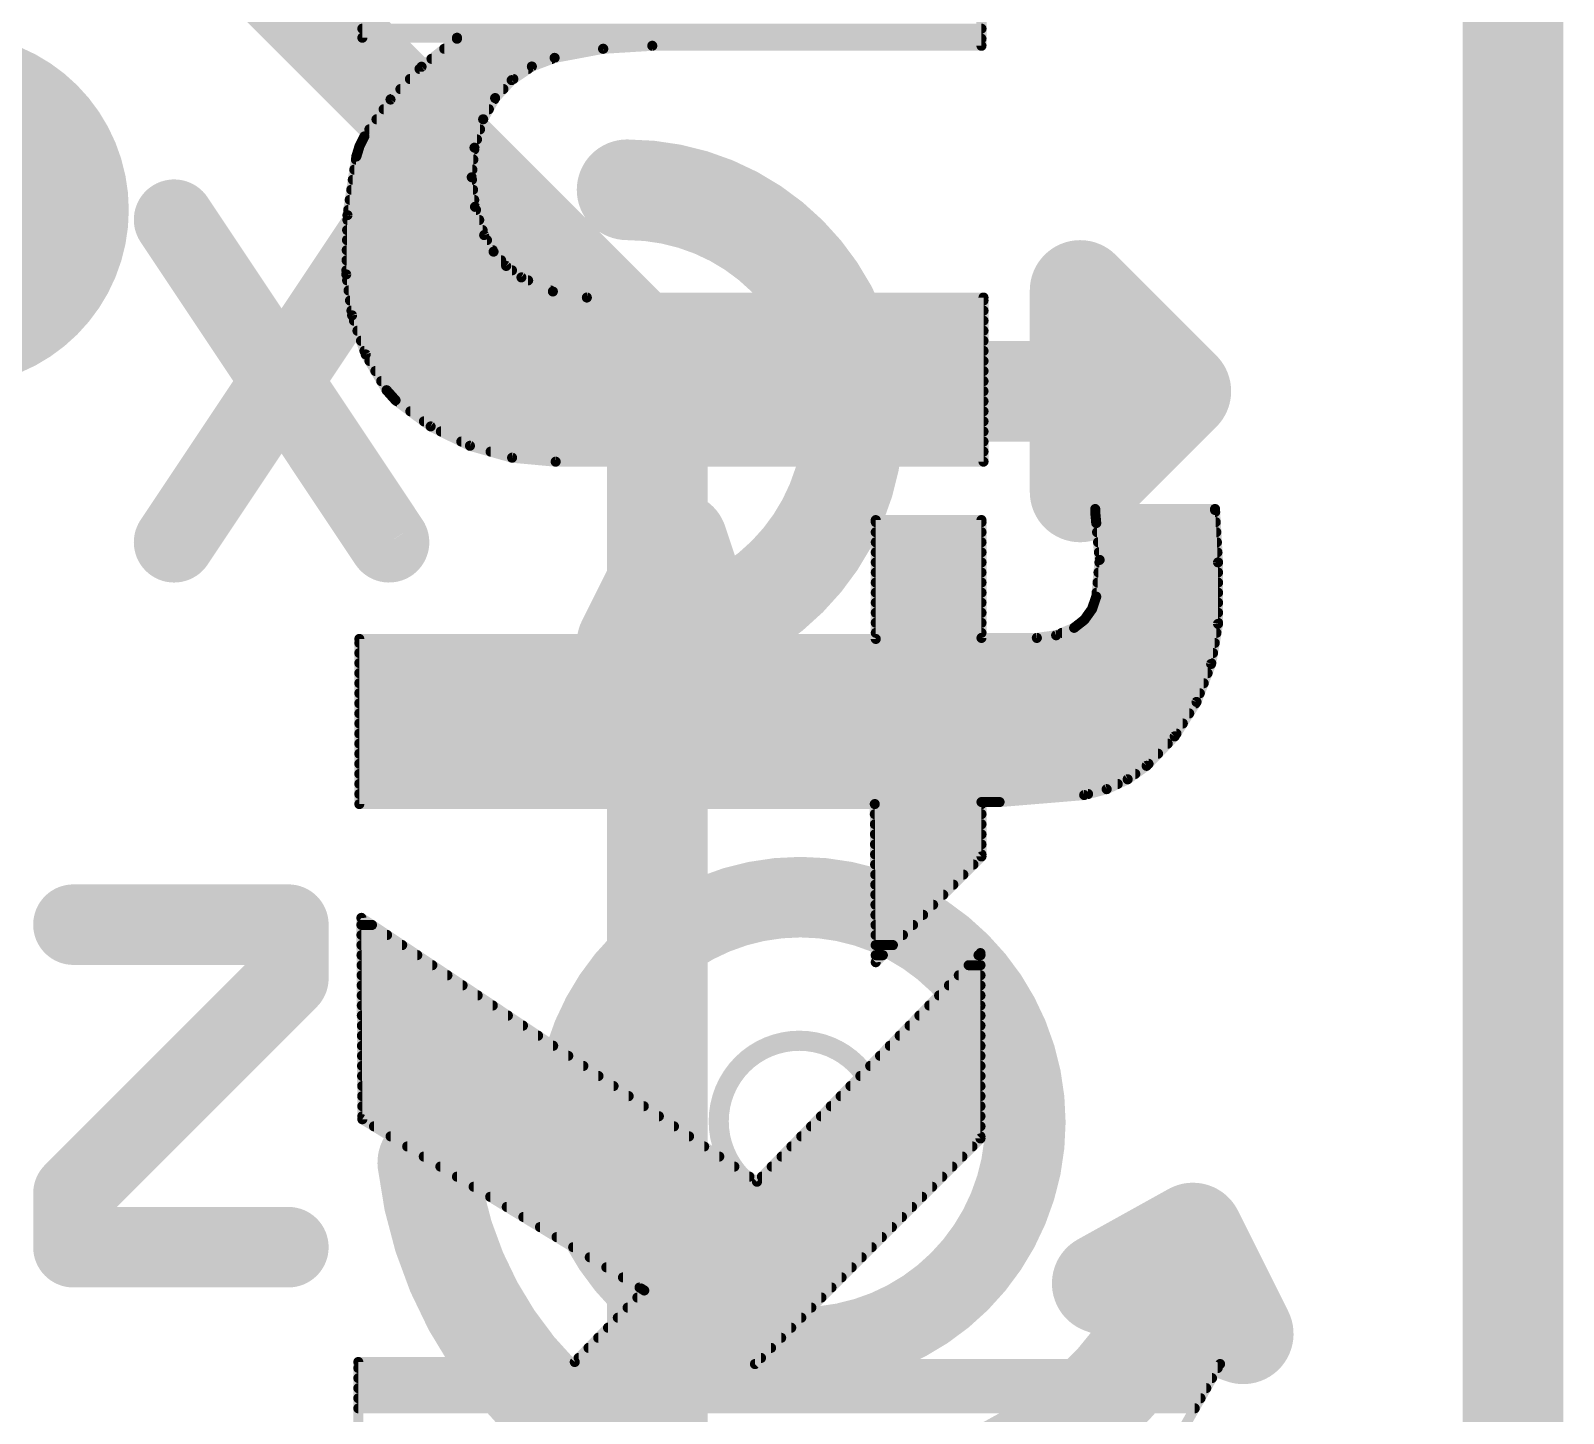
# Model space of a CAD drawing. Extents: x -1.8 to 15.6, y -0.3 to 28.3.
# Drawn here: x 11.5 to 15.367, y 15.38 to 18.867 of the extents above; entities that cross this region are included whole.
import ezdxf

# ---------------------------------------------------------------- set-up
doc = ezdxf.new("R2010")
doc.units = 0
for name, color, linetype in [('1', 12, 'CONTINUOUS'), ('16', 132, 'CONTINUOUS'), ('18', 110, 'CONTINUOUS'), ('20', 53, 'CONTINUOUS'), ('21', 53, 'CONTINUOUS'), ('22', 53, 'CONTINUOUS')]:
    doc.layers.add(name, color=color, linetype=linetype)

# ---------------------------------------------------------------- blocks, each defined once
blk = doc.blocks.new('ROUNDV')
at = {"const_width": 0.5}
blk.add_lwpolyline([(0, -0.25, 1), (0, 0.25, 1), (0, -0.25)], format="xyb", dxfattribs=at)

msp = doc.modelspace()

# ---------------------------------------------------------------- linework, layer by layer
at = {"layer": '1', "const_width": 0.254}
for points in [[(15.24, 0), (15.24, 27.94)], [(13.081, 18.034), (11.43, 19.685)], [(13.081, 14.351), (13.081, 18.034)]]:
    msp.add_lwpolyline(points, dxfattribs=at)
at = {"layer": '1', "const_width": 0.127}
for points in [[(13.1445, 18.034, 1), (13.0175, 18.034)], [(13.0361, 17.9891, 1), (13.1259, 18.0789)]]:
    msp.add_lwpolyline(points, format="xyb", dxfattribs=at)
at = {"layer": '16', "const_width": 0.254}
msp.add_lwpolyline([(15.24, 0), (15.24, 27.94)], dxfattribs=at)
at = {"layer": '20', "const_width": 0.2032}
msp.add_lwpolyline([(15.24, 0), (15.24, 27.94)], dxfattribs=at)
at = {"layer": '21'}
for points, const_width in [([(13.0048, 17.3228, 1), (13.0048, 18.4658)], 0.254), ([(13.0048, 18.5293, 1), (13.0048, 18.4023)], 0.127), ([(11.9041, 18.4185, 1), (11.8195, 18.3621)], 0.1016), ([(12.4464, 18.3621, 1), (12.3619, 18.4185)], 0.1016), ([(14.1927, 18.2567, 1), (14.1029, 18.1669)], 0.127), ([(14.2113, 18.2118, 1), (14.0843, 18.2118)], 0.127), ([(12.7508, 18.0213, 1), (12.7508, 17.8943)], 0.127), ([(14.4467, 17.9129, 1), (14.3569, 18.0027)], 0.127), ([(14.3569, 17.9129, 1), (14.4467, 18.0027)], 0.127), ([(14.4018, 17.8943, 1), (14.4018, 18.0213)], 0.127), ([(14.1029, 17.7487, 1), (14.1927, 17.6589)], 0.127), ([(14.0843, 17.7038, 1), (14.2113, 17.7038)], 0.127), ([(13.192, 17.5969, 1), (13.0716, 17.5567)], 0.127), ([(13.1886, 17.5484, 1), (13.075, 17.6052)], 0.127), ([(11.8195, 17.605, 1), (11.9041, 17.5486)], 0.1016), ([(12.3619, 17.5486, 1), (12.4464, 17.605)], 0.1016), ([(13.0048, 17.3863, 1), (13.0048, 17.2593)], 0.127), ([(13.0332, 17.3796, 1), (12.9764, 17.266)], 0.127), ([(12.948, 17.3512, 1), (13.0616, 17.2944)], 0.127), ([(13.2304, 17.139, 1), (13.2872, 17.2526)], 0.127), ([(13.1986, 17.1757, 1), (13.319, 17.2159)], 0.127), ([(13.4417, 15.5459, 1), (13.4417, 16.6817, 1), (13.4417, 15.5459)], 0.2032), ([(11.6078, 16.6631, 1), (11.6078, 16.5615)], 0.1016), ([(12.2009, 16.6123, 1), (12.0993, 16.6123)], 0.1016), ([(12.1501, 16.5615, 1), (12.1501, 16.6631)], 0.1016), ([(12.186, 16.4408, 1), (12.1142, 16.5126)], 0.1016), ([(12.0993, 16.4767, 1), (12.2009, 16.4767)], 0.1016), ([(13.4391, 16.0909, 1), (13.4391, 16.1417, 1), (13.4391, 16.0909)], 0.4064), ([(12.5019, 16.0122, 0.791), (14.4323, 15.7836)], 0.254), ([(12.565, 16.0194, 1), (12.4388, 16.0049)], 0.127), ([(11.6586, 15.9344, 1), (11.557, 15.9344)], 0.1016), ([(11.5719, 15.9703, 1), (11.6437, 15.8985)], 0.1016), ([(14.4891, 15.8628, 1), (14.3755, 15.806)], 0.127), ([(14.4631, 15.7789, 1), (14.4014, 15.8899)], 0.127), ([(11.6078, 15.8496, 1), (11.6078, 15.748)], 0.1016), ([(12.1501, 15.748, 1), (12.1501, 15.8496)], 0.1016), ([(14.4919, 15.7618, 1), (14.3726, 15.8053)], 0.127), ([(11.557, 15.7988, 1), (11.6586, 15.7988)], 0.1016), ([(14.225, 15.7672, 1), (14.1823, 15.6476)], 0.127), ([(14.1728, 15.7629, 1), (14.2345, 15.6519)], 0.127), ([(14.5379, 15.5206, 1), (14.5806, 15.6402)], 0.127), ([(14.5025, 15.552, 1), (14.6161, 15.6088)], 0.127)]:
    msp.add_lwpolyline(points, format="xyb", dxfattribs=dict(at, const_width=const_width))
for points, const_width in [([(11.8618, 18.3903), (12.4041, 17.5768)], 0.2032), ([(12.4041, 18.3903), (11.8618, 17.5768)], 0.2032), ([(14.4018, 17.9578), (14.1478, 18.2118)], 0.254), ([(14.1478, 17.7038), (14.1478, 18.2118)], 0.254), ([(14.4018, 17.9578), (12.7508, 17.9578)], 0.254), ([(14.4018, 17.9578), (14.1478, 17.7038)], 0.254), ([(13.0048, 17.3228), (13.1318, 17.5768)], 0.254), ([(13.2588, 17.1958), (13.1318, 17.5768)], 0.254), ([(13.0048, 17.3228), (13.2588, 17.1958)], 0.254), ([(11.6078, 16.6123), (12.1501, 16.6123)], 0.2032), ([(12.1501, 16.6123), (12.1501, 16.4767)], 0.2032), ([(12.1501, 16.4767), (11.6078, 15.9344)], 0.2032), ([(11.6078, 15.9344), (11.6078, 15.7988)], 0.2032), ([(14.4323, 15.8344), (14.2037, 15.7074)], 0.254), ([(14.4323, 15.8344), (14.5593, 15.5804)], 0.254), ([(11.6078, 15.7988), (12.1501, 15.7988)], 0.2032), ([(14.2037, 15.7074), (14.5593, 15.5804)], 0.254)]:
    msp.add_lwpolyline(points, dxfattribs=dict(at, const_width=const_width))
at = {"layer": '22', "const_width": 0.0254}
for points in [[(12.3368, 18.8493), (12.3368, 19.2506)], [(13.8989, 19.2506), (13.8989, 18.829)], [(12.3368, 18.8722), (13.8989, 18.8722)], [(12.5756, 18.8493), (12.3368, 18.8493)], [(12.4862, 18.7761), (12.5756, 18.8468)], [(12.5434, 18.8214), (12.9446, 18.8214)], [(12.5755, 18.8468), (13.8989, 18.8468)], [(12.5756, 18.8468), (12.5756, 18.8493)], [(12.9441, 18.8214), (12.8219, 18.7985)], [(13.0683, 18.829), (12.9441, 18.8214)], [(13.8989, 18.829), (13.0683, 18.829)], [(12.5113, 18.796), (12.8152, 18.796)], [(12.8219, 18.7985), (12.7644, 18.7767)], [(12.4078, 18.6934), (12.4862, 18.7761)], [(12.4569, 18.7452), (12.7177, 18.7452)], [(12.481, 18.7706), (12.7553, 18.7706)], [(12.7644, 18.7767), (12.7135, 18.7423)], [(12.4328, 18.7198), (12.6927, 18.7198)], [(12.7135, 18.7423), (12.6718, 18.6972)], [(12.3419, 18.6004), (12.4078, 18.6934)], [(12.3905, 18.669), (12.6559, 18.669)], [(12.4087, 18.6944), (12.6702, 18.6944)], [(12.6718, 18.6972), (12.6416, 18.6436)], [(12.3725, 18.6436), (12.6416, 18.6436)], [(12.6416, 18.6436), (12.6197, 18.5719)], [(12.3296, 18.5759), (12.3419, 18.6004)], [(12.3381, 18.5928), (12.626, 18.5928)], [(12.3545, 18.6182), (12.6338, 18.6182)], [(12.3216, 18.5496), (12.3296, 18.5759)], [(12.327, 18.5674), (12.6192, 18.5674)], [(12.6197, 18.5719), (12.6127, 18.4973)], [(12.2992, 18.4018), (12.3216, 18.5496)], [(12.3166, 18.5166), (12.6145, 18.5166)], [(12.3204, 18.542), (12.6169, 18.542)], [(12.3127, 18.4912), (12.6134, 18.4912)], [(12.6127, 18.4973), (12.6209, 18.4228)], [(12.305, 18.4404), (12.619, 18.4404)], [(12.3089, 18.4658), (12.6162, 18.4658)], [(12.2962, 18.2524), (12.2992, 18.4018)], [(12.3012, 18.415), (12.6235, 18.415)], [(12.6209, 18.4228), (12.6441, 18.3515)], [(12.2984, 18.3642), (12.64, 18.3642)], [(12.299, 18.3896), (12.6317, 18.3896)], [(12.2979, 18.3388), (12.6513, 18.3388)], [(12.6441, 18.3515), (12.6679, 18.3097)], [(12.2969, 18.288), (12.687, 18.288)], [(12.2974, 18.3134), (12.6658, 18.3134)], [(12.6679, 18.3097), (12.6996, 18.2737)], [(12.3109, 18.1491), (12.2962, 18.2524)], [(12.2964, 18.2626), (12.7144, 18.2626)], [(12.6996, 18.2737), (12.7381, 18.2448)], [(12.7381, 18.2448), (12.8175, 18.2093)], [(12.2983, 18.2372), (12.7551, 18.2372)], [(12.302, 18.2118), (12.812, 18.2118)], [(12.8175, 18.2093), (12.9032, 18.194)], [(12.3056, 18.1864), (13.904, 18.1864)], [(12.9032, 18.194), (13.904, 18.194)], [(13.904, 18.194), (13.904, 17.78)], [(12.3092, 18.161), (13.904, 18.161)], [(12.3452, 18.0505), (12.3109, 18.1491)], [(12.3156, 18.1356), (13.904, 18.1356)], [(12.3244, 18.1102), (13.904, 18.1102)], [(12.3333, 18.0848), (13.904, 18.0848)], [(12.3421, 18.0594), (13.904, 18.0594)], [(12.3978, 17.9603), (12.3452, 18.0505)], [(12.3548, 18.034), (13.904, 18.034)], [(12.3696, 18.0086), (13.904, 18.0086)], [(12.3844, 17.9832), (13.904, 17.9832)], [(12.4206, 17.9349), (12.3978, 17.9603)], [(12.4, 17.9578), (13.904, 17.9578)], [(12.5091, 17.8689), (12.4206, 17.9349)], [(12.424, 17.9324), (13.904, 17.9324)], [(12.458, 17.907), (13.904, 17.907)], [(12.4921, 17.8816), (13.904, 17.8816)], [(12.6082, 17.8201), (12.5091, 17.8689)], [(12.5349, 17.8562), (13.904, 17.8562)], [(12.5864, 17.8308), (13.904, 17.8308)], [(12.7145, 17.7901), (12.6082, 17.8201)], [(12.6603, 17.8054), (13.904, 17.8054)], [(12.8245, 17.78), (12.7145, 17.7901)], [(13.904, 17.78), (12.8245, 17.78)], [(14.4882, 17.6606), (14.1859, 17.6606)], [(14.1859, 17.6606), (14.1859, 17.653)], [(14.4882, 17.6581), (14.4882, 17.6606)], [(13.8989, 17.6327), (13.6322, 17.6327)], [(13.6322, 17.6327), (13.6322, 17.3329)], [(13.6322, 17.6276), (13.8989, 17.6276)], [(13.8989, 17.3355), (13.8989, 17.6327)], [(14.1859, 17.653), (14.1885, 17.625)], [(14.1859, 17.653), (14.4885, 17.653)], [(14.1882, 17.6276), (14.4899, 17.6276)], [(14.1885, 17.625), (14.1971, 17.5323)], [(14.4958, 17.526), (14.4882, 17.6581)], [(13.6322, 17.6022), (13.8989, 17.6022)], [(14.1906, 17.6022), (14.4914, 17.6022)], [(13.6322, 17.5768), (13.8989, 17.5768)], [(13.6322, 17.5514), (13.8989, 17.5514)], [(14.193, 17.5768), (14.4929, 17.5768)], [(14.1953, 17.5514), (14.4943, 17.5514)], [(13.6322, 17.526), (13.8989, 17.526)], [(14.1971, 17.5323), (14.1885, 17.4396)], [(14.1965, 17.526), (14.4958, 17.526)], [(14.4958, 17.371), (14.4958, 17.526)], [(13.6322, 17.5006), (13.8989, 17.5006)], [(13.6322, 17.4752), (13.8989, 17.4752)], [(14.1918, 17.4752), (14.4958, 17.4752)], [(14.1941, 17.5006), (14.4958, 17.5006)], [(13.6322, 17.4498), (13.8989, 17.4498)], [(14.1885, 17.4396), (14.1778, 17.4083)], [(14.1894, 17.4498), (14.4958, 17.4498)], [(13.6322, 17.4244), (13.8989, 17.4244)], [(13.6322, 17.399), (13.8989, 17.399)], [(14.1778, 17.4083), (14.1586, 17.3813)], [(14.1712, 17.399), (14.4958, 17.399)], [(14.1833, 17.4244), (14.4958, 17.4244)], [(13.6322, 17.3736), (13.8989, 17.3736)], [(14.1326, 17.3609), (14.0872, 17.3422)], [(14.1586, 17.3813), (14.1326, 17.3609)], [(14.1487, 17.3736), (14.4958, 17.3736)], [(14.4783, 17.2698), (14.4958, 17.371)], [(13.6322, 17.3329), (12.3292, 17.3329)], [(12.3292, 17.3329), (12.3292, 16.9164)], [(12.3292, 17.3228), (14.4875, 17.3228)], [(13.6322, 17.3482), (13.8989, 17.3482)], [(14.0386, 17.3355), (13.8989, 17.3355)], [(14.0872, 17.3422), (14.0386, 17.3355)], [(14.1018, 17.3482), (14.4918, 17.3482)], [(12.3292, 17.2974), (14.4831, 17.2974)], [(12.3292, 17.272), (14.4787, 17.272)], [(12.3292, 17.2466), (14.4694, 17.2466)], [(14.4414, 17.174), (14.4783, 17.2698)], [(12.3292, 17.2212), (14.4596, 17.2212)], [(12.3292, 17.1958), (14.4498, 17.1958)], [(12.3292, 17.1704), (14.4391, 17.1704)], [(14.3864, 17.0872), (14.4414, 17.174)], [(12.3292, 17.145), (14.423, 17.145)], [(12.3292, 17.1196), (14.4069, 17.1196)], [(12.3292, 17.0942), (14.3908, 17.0942)], [(14.3155, 17.0129), (14.3864, 17.0872)], [(12.3292, 17.0688), (14.3688, 17.0688)], [(12.3292, 17.0434), (14.3446, 17.0434)], [(12.3292, 17.018), (14.3203, 17.018)], [(14.2678, 16.9789), (14.3155, 17.0129)], [(12.3292, 16.9926), (14.287, 16.9926)], [(12.3292, 16.9672), (14.2427, 16.9672)], [(14.2147, 16.9541), (14.2678, 16.9789)], [(12.3292, 16.9418), (14.1678, 16.9418)], [(13.9446, 16.9215), (14.158, 16.9392)], [(14.158, 16.9392), (14.2147, 16.9541)], [(12.3292, 16.9164), (13.6297, 16.9164)], [(13.6297, 16.9164), (13.6322, 16.5176)], [(13.6297, 16.9164), (13.8989, 16.9164)], [(13.6298, 16.891), (13.8989, 16.891)], [(13.8989, 16.7843), (13.8989, 16.9215)], [(13.8989, 16.9215), (13.9446, 16.9215)], [(13.63, 16.8656), (13.8989, 16.8656)], [(13.6302, 16.8402), (13.8989, 16.8402)], [(13.6303, 16.8148), (13.8989, 16.8148)], [(13.6305, 16.7894), (13.8989, 16.7894)], [(13.6322, 16.5176), (13.8989, 16.7843)], [(13.6306, 16.764), (13.8786, 16.764)], [(13.6308, 16.7386), (13.8532, 16.7386)], [(13.631, 16.7132), (13.8278, 16.7132)], [(13.6311, 16.6878), (13.8024, 16.6878)], [(13.6313, 16.6624), (13.777, 16.6624)], [(13.3325, 15.9639), (12.3343, 16.6294)], [(12.3343, 16.6294), (12.3368, 16.1214)], [(13.6314, 16.637), (13.7516, 16.637)], [(12.3344, 16.6116), (12.361, 16.6116)], [(12.3345, 16.5862), (12.3991, 16.5862)], [(13.6316, 16.6116), (13.7262, 16.6116)], [(13.6317, 16.5862), (13.7008, 16.5862)], [(12.3346, 16.5608), (12.4372, 16.5608)], [(13.8964, 16.5405), (13.3325, 15.9639)], [(13.6319, 16.5608), (13.6754, 16.5608)], [(13.8964, 16.0731), (13.8964, 16.5405)], [(12.3347, 16.5354), (12.4753, 16.5354)], [(12.3349, 16.51), (12.5134, 16.51)], [(13.6321, 16.5354), (13.65, 16.5354)], [(13.8665, 16.51), (13.8964, 16.51)], [(13.8914, 16.5354), (13.8964, 16.5354)], [(12.335, 16.4846), (12.5515, 16.4846)], [(13.8417, 16.4846), (13.8964, 16.4846)], [(12.3351, 16.4592), (12.5896, 16.4592)], [(12.3352, 16.4338), (12.6277, 16.4338)], [(13.792, 16.4338), (13.8964, 16.4338)], [(13.8169, 16.4592), (13.8964, 16.4592)], [(12.3354, 16.4084), (12.6658, 16.4084)], [(13.7672, 16.4084), (13.8964, 16.4084)], [(12.3355, 16.383), (12.7039, 16.383)], [(12.3356, 16.3576), (12.742, 16.3576)], [(13.7175, 16.3576), (13.8964, 16.3576)], [(13.7423, 16.383), (13.8964, 16.383)], [(12.3357, 16.3322), (12.7801, 16.3322)], [(12.3359, 16.3068), (12.8182, 16.3068)], [(13.6678, 16.3068), (13.8964, 16.3068)], [(13.6926, 16.3322), (13.8964, 16.3322)], [(12.336, 16.2814), (12.8563, 16.2814)], [(13.643, 16.2814), (13.8964, 16.2814)], [(12.3361, 16.256), (12.8944, 16.256)], [(12.3362, 16.2306), (12.9325, 16.2306)], [(13.5933, 16.2306), (13.8964, 16.2306)], [(13.6181, 16.256), (13.8964, 16.256)], [(12.3364, 16.2052), (12.9706, 16.2052)], [(13.5684, 16.2052), (13.8964, 16.2052)], [(12.3365, 16.1798), (13.0087, 16.1798)], [(12.3366, 16.1544), (13.0468, 16.1544)], [(13.5188, 16.1544), (13.8964, 16.1544)], [(13.5436, 16.1798), (13.8964, 16.1798)], [(12.3367, 16.129), (13.0849, 16.129)], [(12.3368, 16.1214), (13.0404, 15.6946)], [(13.4939, 16.129), (13.8964, 16.129)], [(12.3662, 16.1036), (13.123, 16.1036)], [(12.408, 16.0782), (13.1611, 16.0782)], [(13.4442, 16.0782), (13.8964, 16.0782)], [(13.4691, 16.1036), (13.8964, 16.1036)], [(12.4499, 16.0528), (13.1992, 16.0528)], [(13.3274, 15.5041), (13.8964, 16.0731)], [(13.4194, 16.0528), (13.8761, 16.0528)], [(12.4918, 16.0274), (13.2373, 16.0274)], [(12.5336, 16.002), (13.2754, 16.002)], [(13.3697, 16.002), (13.8253, 16.002)], [(13.3946, 16.0274), (13.8507, 16.0274)], [(12.5755, 15.9766), (13.3135, 15.9766)], [(13.3449, 15.9766), (13.7999, 15.9766)], [(12.6174, 15.9512), (13.7745, 15.9512)], [(12.6593, 15.9258), (13.7491, 15.9258)], [(12.7011, 15.9004), (13.7237, 15.9004)], [(12.743, 15.875), (13.6983, 15.875)], [(12.7849, 15.8496), (13.6729, 15.8496)], [(12.8268, 15.8242), (13.6475, 15.8242)], [(12.8686, 15.7988), (13.6221, 15.7988)], [(12.9105, 15.7734), (13.5967, 15.7734)], [(12.9524, 15.748), (13.5713, 15.748)], [(13.048, 15.6896), (12.8727, 15.5092)], [(12.9943, 15.7226), (13.5459, 15.7226)], [(13.0361, 15.6972), (13.5205, 15.6972)], [(13.0404, 15.6946), (13.048, 15.6896)], [(13.0307, 15.6718), (13.4951, 15.6718)], [(12.9813, 15.621), (13.4443, 15.621)], [(13.006, 15.6464), (13.4697, 15.6464)], [(12.9566, 15.5956), (13.4189, 15.5956)], [(12.9073, 15.5448), (13.3681, 15.5448)], [(12.9319, 15.5702), (13.3935, 15.5702)], [(12.8727, 15.5092), (12.3266, 15.5092)], [(12.3266, 15.5092), (12.3266, 15.0952)], [(12.8826, 15.5194), (13.3427, 15.5194)], [(14.5009, 15.5041), (13.3274, 15.5041)], [(14.2647, 15.0901), (14.5009, 15.5041)], [(12.3266, 15.494), (14.4951, 15.494)], [(12.3266, 15.4686), (14.4806, 15.4686)], [(12.3266, 15.4432), (14.4661, 15.4432)], [(12.3266, 15.4178), (14.4516, 15.4178)], [(12.3266, 15.3924), (14.4371, 15.3924)]]:
    msp.add_lwpolyline(points, dxfattribs=at)
at = {"layer": '22', "const_width": 0.0127}
for points in [[(12.3368, 18.8786, 1), (12.3368, 18.8658)], [(13.8989, 18.8658, 1), (13.8989, 18.8786)], [(12.3304, 18.8493, 1), (12.3431, 18.8493)], [(12.3368, 18.8557, 1), (12.3368, 18.843)], [(12.5434, 18.8278, 1), (12.5434, 18.815)], [(12.5755, 18.8532, 1), (12.5755, 18.8405)], [(12.5819, 18.8493, 1), (12.5692, 18.8493)], [(12.5692, 18.8468, 1), (12.5819, 18.8468)], [(12.5795, 18.8418, 1), (12.5716, 18.8518)], [(12.5756, 18.843, 1), (12.5756, 18.8557)], [(12.9437, 18.8277, 1), (12.9445, 18.815)], [(12.9453, 18.8151, 1), (12.943, 18.8276)], [(12.9446, 18.815, 1), (12.9446, 18.8278)], [(13.0683, 18.8354, 1), (13.0683, 18.8227)], [(13.0687, 18.8227, 1), (13.0679, 18.8354)], [(13.8925, 18.829, 1), (13.9052, 18.829)], [(13.8989, 18.8405, 1), (13.8989, 18.8532)], [(13.8989, 18.8227, 1), (13.8989, 18.8354)], [(12.5113, 18.8024, 1), (12.5113, 18.7896)], [(12.8152, 18.7896, 1), (12.8152, 18.8024)], [(12.8207, 18.8048, 1), (12.823, 18.7923)], [(12.8241, 18.7926, 1), (12.8196, 18.8045)], [(12.4569, 18.7516, 1), (12.4569, 18.7388)], [(12.481, 18.777, 1), (12.481, 18.7643)], [(12.4823, 18.7811, 1), (12.4901, 18.7711)], [(12.4908, 18.7717, 1), (12.4816, 18.7805)], [(12.7177, 18.7388, 1), (12.7177, 18.7516)], [(12.7553, 18.7643, 1), (12.7553, 18.777)], [(12.7622, 18.7827, 1), (12.7667, 18.7708)], [(12.768, 18.7715, 1), (12.7609, 18.782)], [(12.4328, 18.7262, 1), (12.4328, 18.7134)], [(12.6927, 18.7134, 1), (12.6927, 18.7262)], [(12.7099, 18.7476, 1), (12.717, 18.7371)], [(12.7181, 18.738, 1), (12.7088, 18.7466)], [(12.3905, 18.6754, 1), (12.3905, 18.6626)], [(12.4032, 18.6978, 1), (12.4124, 18.689)], [(12.4087, 18.7008, 1), (12.4087, 18.6881)], [(12.4129, 18.6897, 1), (12.4026, 18.6971)], [(12.6559, 18.6626, 1), (12.6559, 18.6754)], [(12.6671, 18.7015, 1), (12.6765, 18.6928)], [(12.6773, 18.694, 1), (12.6663, 18.7003)], [(12.6702, 18.6881, 1), (12.6702, 18.7008)], [(12.3725, 18.65, 1), (12.3725, 18.6372)], [(12.636, 18.6467, 1), (12.6471, 18.6405)], [(12.6477, 18.6418, 1), (12.6355, 18.6455)], [(12.6416, 18.6372, 1), (12.6416, 18.65)], [(12.3381, 18.5992, 1), (12.3381, 18.5864)], [(12.3367, 18.6041, 1), (12.3471, 18.5968)], [(12.3476, 18.5976, 1), (12.3362, 18.6033)], [(12.3545, 18.6246, 1), (12.3545, 18.6119)], [(12.626, 18.5864, 1), (12.626, 18.5992)], [(12.6338, 18.6119, 1), (12.6338, 18.6246)], [(12.3279, 18.5487, 1), (12.3153, 18.5506)], [(12.327, 18.5738, 1), (12.327, 18.561)], [(12.3239, 18.5787, 1), (12.3353, 18.573)], [(12.3357, 18.574, 1), (12.3236, 18.5777)], [(12.626, 18.5714, 1), (12.6133, 18.5725)], [(12.6136, 18.5738, 1), (12.6257, 18.5701)], [(12.6192, 18.561, 1), (12.6192, 18.5738)], [(12.3166, 18.523, 1), (12.3166, 18.5102)], [(12.3204, 18.5484, 1), (12.3204, 18.5357)], [(12.3155, 18.5515, 1), (12.3276, 18.5478)], [(12.6145, 18.5102, 1), (12.6145, 18.523)], [(12.6169, 18.5357, 1), (12.6169, 18.5484)], [(12.3127, 18.4976, 1), (12.3127, 18.4848)], [(12.619, 18.498, 1), (12.6064, 18.4966)], [(12.6064, 18.4979, 1), (12.619, 18.4967)], [(12.6134, 18.4848, 1), (12.6134, 18.4976)], [(12.305, 18.4468, 1), (12.305, 18.434)], [(12.3089, 18.4722, 1), (12.3089, 18.4595)], [(12.6162, 18.4595, 1), (12.6162, 18.4722)], [(12.619, 18.434, 1), (12.619, 18.4468)], [(12.2929, 18.4028, 1), (12.3055, 18.4009)], [(12.3056, 18.4017, 1), (12.2929, 18.402)], [(12.3012, 18.4214, 1), (12.3012, 18.4086)], [(12.627, 18.4248, 1), (12.6149, 18.4209)], [(12.6146, 18.4221, 1), (12.6272, 18.4235)], [(12.6235, 18.4086, 1), (12.6235, 18.4214)], [(12.2984, 18.3706, 1), (12.2984, 18.3578)], [(12.299, 18.396, 1), (12.299, 18.3833)], [(12.6317, 18.3833, 1), (12.6317, 18.396)], [(12.64, 18.3578, 1), (12.64, 18.3706)], [(12.2979, 18.3452, 1), (12.2979, 18.3325)], [(12.6496, 18.3547, 1), (12.6386, 18.3484)], [(12.638, 18.3496, 1), (12.6501, 18.3535)], [(12.6513, 18.3325, 1), (12.6513, 18.3452)], [(12.2969, 18.2944, 1), (12.2969, 18.2816)], [(12.2974, 18.3198, 1), (12.2974, 18.3071)], [(12.6726, 18.3139, 1), (12.6631, 18.3055)], [(12.6623, 18.3066, 1), (12.6734, 18.3129)], [(12.6658, 18.3071, 1), (12.6658, 18.3198)], [(12.687, 18.2816, 1), (12.687, 18.2944)], [(12.2898, 18.2526, 1), (12.3025, 18.2523)], [(12.3025, 18.2533, 1), (12.2899, 18.2515)], [(12.2964, 18.269, 1), (12.2964, 18.2563)], [(12.7034, 18.2788, 1), (12.6958, 18.2686)], [(12.6949, 18.2695, 1), (12.7044, 18.2779)], [(12.7144, 18.2563, 1), (12.7144, 18.269)], [(12.7407, 18.2506, 1), (12.7355, 18.239)], [(12.7343, 18.2397, 1), (12.7419, 18.2499)], [(12.2983, 18.2436, 1), (12.2983, 18.2309)], [(12.302, 18.2182, 1), (12.302, 18.2054)], [(12.7551, 18.2309, 1), (12.7551, 18.2436)], [(12.8186, 18.2156, 1), (12.8164, 18.2031)], [(12.812, 18.2054, 1), (12.812, 18.2182)], [(12.8149, 18.2035, 1), (12.8201, 18.2151)], [(12.3056, 18.1928, 1), (12.3056, 18.1801)], [(12.9032, 18.2004, 1), (12.9032, 18.1877)], [(12.9021, 18.1878, 1), (12.9043, 18.2003)], [(13.9103, 18.194, 1), (13.8976, 18.194)], [(13.904, 18.1877, 1), (13.904, 18.2004)], [(13.904, 18.1801, 1), (13.904, 18.1928)], [(12.3092, 18.1674, 1), (12.3092, 18.1547)], [(12.3169, 18.1512, 1), (12.3049, 18.147)], [(12.3046, 18.1482, 1), (12.3172, 18.15)], [(12.3156, 18.142, 1), (12.3156, 18.1292)], [(13.904, 18.1547, 1), (13.904, 18.1674)], [(13.904, 18.1292, 1), (13.904, 18.142)], [(12.3244, 18.1166, 1), (12.3244, 18.1039)], [(13.904, 18.1039, 1), (13.904, 18.1166)], [(12.3333, 18.0912, 1), (12.3333, 18.0785)], [(12.3421, 18.0658, 1), (12.3421, 18.053)], [(12.3507, 18.0537, 1), (12.3397, 18.0473)], [(13.904, 18.0785, 1), (13.904, 18.0912)], [(13.904, 18.053, 1), (13.904, 18.0658)], [(12.3392, 18.0484, 1), (12.3512, 18.0526)], [(12.3548, 18.0404, 1), (12.3548, 18.0277)], [(12.3696, 18.015, 1), (12.3696, 18.0023)], [(13.904, 18.0277, 1), (13.904, 18.0404)], [(13.904, 18.0023, 1), (13.904, 18.015)], [(12.3844, 17.9896, 1), (12.3844, 17.9768)], [(13.904, 17.9768, 1), (13.904, 17.9896)], [(12.4025, 17.9646, 1), (12.3931, 17.9561)], [(12.3923, 17.9571, 1), (12.4033, 17.9635)], [(12.4, 17.9642, 1), (12.4, 17.9515)], [(12.4244, 17.94, 1), (12.4168, 17.9298)], [(12.4159, 17.9307, 1), (12.4253, 17.9392)], [(12.424, 17.9388, 1), (12.424, 17.9261)], [(13.904, 17.9515, 1), (13.904, 17.9642)], [(13.904, 17.9261, 1), (13.904, 17.9388)], [(12.458, 17.9134, 1), (12.458, 17.9006)], [(13.904, 17.9006, 1), (13.904, 17.9134)], [(12.4921, 17.888, 1), (12.4921, 17.8753)], [(12.5119, 17.8746, 1), (12.5063, 17.8632)], [(12.5053, 17.8638, 1), (12.5129, 17.874)], [(12.5349, 17.8626, 1), (12.5349, 17.8498)], [(13.904, 17.8753, 1), (13.904, 17.888)], [(13.904, 17.8498, 1), (13.904, 17.8626)], [(12.5864, 17.8372, 1), (12.5864, 17.8244)], [(12.6099, 17.8262, 1), (12.6065, 17.814)], [(12.6054, 17.8144, 1), (12.611, 17.8258)], [(13.904, 17.8244, 1), (13.904, 17.8372)], [(12.6603, 17.8118, 1), (12.6603, 17.7991)], [(12.7151, 17.7964, 1), (12.7139, 17.7838)], [(12.7128, 17.784, 1), (12.7162, 17.7962)], [(12.8245, 17.7864, 1), (12.8245, 17.7737)], [(12.8239, 17.7737, 1), (12.8251, 17.7863)], [(13.904, 17.7991, 1), (13.904, 17.8118)], [(13.904, 17.7737, 1), (13.904, 17.7864)], [(13.8976, 17.78, 1), (13.9103, 17.78)], [(14.1859, 17.667, 1), (14.1859, 17.6543)], [(14.1922, 17.6606, 1), (14.1795, 17.6606)], [(14.4945, 17.6606, 1), (14.4818, 17.6606)], [(14.4882, 17.6543, 1), (14.4882, 17.667)], [(13.6385, 17.6327, 1), (13.6258, 17.6327)], [(13.6322, 17.6391, 1), (13.6322, 17.6264)], [(13.6322, 17.634, 1), (13.6322, 17.6212)], [(13.9052, 17.6327, 1), (13.8925, 17.6327)], [(13.8989, 17.6264, 1), (13.8989, 17.6391)], [(13.8989, 17.6212, 1), (13.8989, 17.634)], [(14.1859, 17.6594, 1), (14.1859, 17.6467)], [(14.1922, 17.6536, 1), (14.1796, 17.6524)], [(14.1795, 17.653, 1), (14.1922, 17.653)], [(14.1882, 17.634, 1), (14.1882, 17.6212)], [(14.1948, 17.6256, 1), (14.1822, 17.6244)], [(14.4945, 17.6585, 1), (14.4818, 17.6578)], [(14.4818, 17.6581, 1), (14.4945, 17.6581)], [(14.4885, 17.6467, 1), (14.4885, 17.6594)], [(14.4899, 17.6212, 1), (14.4899, 17.634)], [(13.6322, 17.6086, 1), (13.6322, 17.5958)], [(13.8989, 17.5958, 1), (13.8989, 17.6086)], [(14.1822, 17.6244, 1), (14.1948, 17.6256)], [(14.1906, 17.6086, 1), (14.1906, 17.5958)], [(14.4914, 17.5958, 1), (14.4914, 17.6086)], [(13.6322, 17.5832, 1), (13.6322, 17.5705)], [(13.6322, 17.5578, 1), (13.6322, 17.545)], [(13.8989, 17.5705, 1), (13.8989, 17.5832)], [(13.8989, 17.545, 1), (13.8989, 17.5578)], [(14.193, 17.5832, 1), (14.193, 17.5705)], [(14.1953, 17.5578, 1), (14.1953, 17.545)], [(14.4929, 17.5705, 1), (14.4929, 17.5832)], [(14.4943, 17.545, 1), (14.4943, 17.5578)], [(13.6322, 17.5324, 1), (13.6322, 17.5196)], [(13.8989, 17.5196, 1), (13.8989, 17.5324)], [(14.1965, 17.5324, 1), (14.1965, 17.5196)], [(14.1908, 17.5317, 1), (14.2034, 17.5329)], [(14.2034, 17.5317, 1), (14.1908, 17.5329)], [(14.5021, 17.526, 1), (14.4894, 17.526)], [(14.4894, 17.5257, 1), (14.5021, 17.5264)], [(14.4958, 17.5196, 1), (14.4958, 17.5324)], [(13.6322, 17.507, 1), (13.6322, 17.4943)], [(13.6322, 17.4816, 1), (13.6322, 17.4688)], [(13.8989, 17.4943, 1), (13.8989, 17.507)], [(13.8989, 17.4688, 1), (13.8989, 17.4816)], [(14.1918, 17.4816, 1), (14.1918, 17.4688)], [(14.1941, 17.507, 1), (14.1941, 17.4943)], [(14.4958, 17.4943, 1), (14.4958, 17.507)], [(14.4958, 17.4688, 1), (14.4958, 17.4816)], [(13.6322, 17.4562, 1), (13.6322, 17.4434)], [(13.8989, 17.4434, 1), (13.8989, 17.4562)], [(14.1822, 17.4402, 1), (14.1948, 17.439)], [(14.1945, 17.4376, 1), (14.1825, 17.4417)], [(14.1894, 17.4562, 1), (14.1894, 17.4434)], [(14.4958, 17.4434, 1), (14.4958, 17.4562)], [(13.6322, 17.4308, 1), (13.6322, 17.4181)], [(13.6322, 17.4054, 1), (13.6322, 17.3926)], [(13.8989, 17.4181, 1), (13.8989, 17.4308)], [(13.8989, 17.3926, 1), (13.8989, 17.4054)], [(14.1712, 17.4054, 1), (14.1712, 17.3926)], [(14.1718, 17.4104, 1), (14.1838, 17.4063)], [(14.1829, 17.4046, 1), (14.1726, 17.412)], [(14.1833, 17.4308, 1), (14.1833, 17.4181)], [(14.4958, 17.4181, 1), (14.4958, 17.4308)], [(14.4958, 17.3926, 1), (14.4958, 17.4054)], [(13.6322, 17.38, 1), (13.6322, 17.3672)], [(13.8989, 17.3672, 1), (13.8989, 17.38)], [(14.1287, 17.3659, 1), (14.1365, 17.3559)], [(14.135, 17.3551, 1), (14.1301, 17.3668)], [(14.1487, 17.38, 1), (14.1487, 17.3672)], [(14.1534, 17.385, 1), (14.1638, 17.3777)], [(14.1625, 17.3763, 1), (14.1547, 17.3863)], [(14.4894, 17.371, 1), (14.5021, 17.371)], [(14.502, 17.3699, 1), (14.4895, 17.3721)], [(14.4958, 17.3672, 1), (14.4958, 17.38)], [(12.3292, 17.3393, 1), (12.3292, 17.3266)], [(12.3355, 17.3329, 1), (12.3228, 17.3329)], [(12.3292, 17.3292, 1), (12.3292, 17.3164)], [(13.6258, 17.3329, 1), (13.6385, 17.3329)], [(13.6322, 17.3546, 1), (13.6322, 17.3419)], [(13.6322, 17.3266, 1), (13.6322, 17.3393)], [(13.8925, 17.3355, 1), (13.9052, 17.3355)], [(13.8989, 17.3419, 1), (13.8989, 17.3292)], [(13.8989, 17.3419, 1), (13.8989, 17.3546)], [(14.0377, 17.3418, 1), (14.0394, 17.3292)], [(14.0386, 17.3292, 1), (14.0386, 17.3419)], [(14.0848, 17.348, 1), (14.0896, 17.3363)], [(14.0881, 17.3359, 1), (14.0864, 17.3484)], [(14.1018, 17.3546, 1), (14.1018, 17.3419)], [(14.4875, 17.3164, 1), (14.4875, 17.3292)], [(14.4918, 17.3419, 1), (14.4918, 17.3546)], [(12.3292, 17.3038, 1), (12.3292, 17.291)], [(14.4831, 17.291, 1), (14.4831, 17.3038)], [(12.3292, 17.2784, 1), (12.3292, 17.2657)], [(12.3292, 17.253, 1), (12.3292, 17.2402)], [(14.4694, 17.2402, 1), (14.4694, 17.253)], [(14.4721, 17.2709, 1), (14.4846, 17.2687)], [(14.4843, 17.2675, 1), (14.4724, 17.2721)], [(14.4787, 17.2657, 1), (14.4787, 17.2784)], [(12.3292, 17.2276, 1), (12.3292, 17.2148)], [(14.4596, 17.2148, 1), (14.4596, 17.2276)], [(12.3292, 17.2022, 1), (12.3292, 17.1895)], [(12.3292, 17.1768, 1), (12.3292, 17.164)], [(14.4355, 17.1762, 1), (14.4473, 17.1717)], [(14.4468, 17.1706, 1), (14.436, 17.1774)], [(14.4391, 17.164, 1), (14.4391, 17.1768)], [(14.4498, 17.1895, 1), (14.4498, 17.2022)], [(12.3292, 17.1514, 1), (12.3292, 17.1386)], [(12.3292, 17.126, 1), (12.3292, 17.1133)], [(14.4069, 17.1133, 1), (14.4069, 17.126)], [(14.423, 17.1386, 1), (14.423, 17.1514)], [(12.3292, 17.1006, 1), (12.3292, 17.0878)], [(14.381, 17.0906, 1), (14.3918, 17.0838)], [(14.391, 17.0828, 1), (14.3818, 17.0916)], [(14.3908, 17.0878, 1), (14.3908, 17.1006)], [(12.3292, 17.0752, 1), (12.3292, 17.0624)], [(12.3292, 17.0498, 1), (12.3292, 17.0371)], [(14.3446, 17.0371, 1), (14.3446, 17.0498)], [(14.3688, 17.0624, 1), (14.3688, 17.0752)], [(12.3292, 17.0244, 1), (12.3292, 17.0116)], [(14.3109, 17.0173, 1), (14.3201, 17.0085)], [(14.3192, 17.0078, 1), (14.3118, 17.0181)], [(14.3203, 17.0116, 1), (14.3203, 17.0244)], [(12.3292, 16.999, 1), (12.3292, 16.9862)], [(12.3292, 16.9736, 1), (12.3292, 16.9609)], [(14.2427, 16.9609, 1), (14.2427, 16.9736)], [(14.2641, 16.9841, 1), (14.2714, 16.9737)], [(14.2704, 16.9732, 1), (14.2651, 16.9847)], [(14.287, 16.9862, 1), (14.287, 16.999)], [(12.3292, 16.9482, 1), (12.3292, 16.9354)], [(14.1564, 16.9454, 1), (14.1596, 16.9331)], [(14.1585, 16.9329, 1), (14.1575, 16.9456)], [(14.1678, 16.9354, 1), (14.1678, 16.9482)], [(14.212, 16.9598, 1), (14.2174, 16.9483)], [(14.2163, 16.9479, 1), (14.2131, 16.9602)], [(12.3292, 16.9228, 1), (12.3292, 16.9101)], [(12.3228, 16.9164, 1), (12.3355, 16.9164)], [(13.636, 16.9165, 1), (13.6233, 16.9164)], [(13.6297, 16.9228, 1), (13.6297, 16.91)], [(13.6298, 16.8974, 1), (13.6298, 16.8847)], [(13.6297, 16.9101, 1), (13.6297, 16.9228)], [(13.9052, 16.9215, 1), (13.8925, 16.9215)], [(13.8989, 16.9279, 1), (13.8989, 16.9152)], [(13.8989, 16.91, 1), (13.8989, 16.9228)], [(13.8989, 16.8847, 1), (13.8989, 16.8974)], [(13.9441, 16.9279, 1), (13.9451, 16.9152)], [(13.9446, 16.9152, 1), (13.9446, 16.9279)], [(13.63, 16.872, 1), (13.63, 16.8592)], [(13.8989, 16.8592, 1), (13.8989, 16.872)], [(13.6302, 16.8466, 1), (13.6302, 16.8338)], [(13.6303, 16.8212, 1), (13.6303, 16.8085)], [(13.8989, 16.8338, 1), (13.8989, 16.8466)], [(13.8989, 16.8085, 1), (13.8989, 16.8212)], [(13.6305, 16.7958, 1), (13.6305, 16.783)], [(13.8925, 16.7843, 1), (13.9052, 16.7843)], [(13.9034, 16.7798, 1), (13.8944, 16.7888)], [(13.8989, 16.783, 1), (13.8989, 16.7958)], [(13.6306, 16.7704, 1), (13.6306, 16.7576)], [(13.6308, 16.745, 1), (13.6308, 16.7323)], [(13.8532, 16.7323, 1), (13.8532, 16.745)], [(13.8786, 16.7576, 1), (13.8786, 16.7704)], [(13.631, 16.7196, 1), (13.631, 16.7068)], [(13.8278, 16.7068, 1), (13.8278, 16.7196)], [(13.6311, 16.6942, 1), (13.6311, 16.6814)], [(13.6313, 16.6688, 1), (13.6313, 16.6561)], [(13.777, 16.6561, 1), (13.777, 16.6688)], [(13.8024, 16.6814, 1), (13.8024, 16.6942)], [(12.3406, 16.6295, 1), (12.3279, 16.6294)], [(12.3378, 16.6347, 1), (12.3308, 16.6241)], [(13.6314, 16.6434, 1), (13.6314, 16.6306)], [(13.7516, 16.6306, 1), (13.7516, 16.6434)], [(12.3344, 16.618, 1), (12.3344, 16.6052)], [(12.3345, 16.5926, 1), (12.3345, 16.5799)], [(12.361, 16.6052, 1), (12.361, 16.618)], [(12.3991, 16.5799, 1), (12.3991, 16.5926)], [(13.6316, 16.618, 1), (13.6316, 16.6052)], [(13.6317, 16.5926, 1), (13.6317, 16.5799)], [(13.7008, 16.5799, 1), (13.7008, 16.5926)], [(13.7262, 16.6052, 1), (13.7262, 16.618)], [(12.3346, 16.5672, 1), (12.3346, 16.5544)], [(12.4372, 16.5544, 1), (12.4372, 16.5672)], [(13.6319, 16.5672, 1), (13.6319, 16.5544)], [(13.6754, 16.5544, 1), (13.6754, 16.5672)], [(13.9027, 16.5405, 1), (13.89, 16.5405)], [(13.9009, 16.5361, 1), (13.8918, 16.545)], [(12.3347, 16.5418, 1), (12.3347, 16.529)], [(12.3349, 16.5164, 1), (12.3349, 16.5037)], [(12.4753, 16.529, 1), (12.4753, 16.5418)], [(12.5134, 16.5037, 1), (12.5134, 16.5164)], [(13.6321, 16.5418, 1), (13.6321, 16.529)], [(13.6277, 16.5221, 1), (13.6367, 16.5131)], [(13.6258, 16.5176, 1), (13.6385, 16.5177)], [(13.65, 16.529, 1), (13.65, 16.5418)], [(13.8665, 16.5164, 1), (13.8665, 16.5037)], [(13.8914, 16.5418, 1), (13.8914, 16.529)], [(13.8964, 16.529, 1), (13.8964, 16.5418)], [(13.8964, 16.5037, 1), (13.8964, 16.5164)], [(12.335, 16.491, 1), (12.335, 16.4782)], [(12.5515, 16.4782, 1), (12.5515, 16.491)], [(13.8417, 16.491, 1), (13.8417, 16.4782)], [(13.8964, 16.4782, 1), (13.8964, 16.491)], [(12.3351, 16.4656, 1), (12.3351, 16.4528)], [(12.3352, 16.4402, 1), (12.3352, 16.4275)], [(12.5896, 16.4528, 1), (12.5896, 16.4656)], [(12.6277, 16.4275, 1), (12.6277, 16.4402)], [(13.792, 16.4402, 1), (13.792, 16.4275)], [(13.8169, 16.4656, 1), (13.8169, 16.4528)], [(13.8964, 16.4528, 1), (13.8964, 16.4656)], [(13.8964, 16.4275, 1), (13.8964, 16.4402)], [(12.3354, 16.4148, 1), (12.3354, 16.402)], [(12.6658, 16.402, 1), (12.6658, 16.4148)], [(13.7672, 16.4148, 1), (13.7672, 16.402)], [(13.8964, 16.402, 1), (13.8964, 16.4148)], [(12.3355, 16.3894, 1), (12.3355, 16.3766)], [(12.3356, 16.364, 1), (12.3356, 16.3513)], [(12.7039, 16.3766, 1), (12.7039, 16.3894)], [(12.742, 16.3513, 1), (12.742, 16.364)], [(13.7175, 16.364, 1), (13.7175, 16.3513)], [(13.7423, 16.3894, 1), (13.7423, 16.3766)], [(13.8964, 16.3766, 1), (13.8964, 16.3894)], [(13.8964, 16.3513, 1), (13.8964, 16.364)], [(12.3357, 16.3386, 1), (12.3357, 16.3258)], [(12.3359, 16.3132, 1), (12.3359, 16.3004)], [(12.7801, 16.3258, 1), (12.7801, 16.3386)], [(12.8182, 16.3004, 1), (12.8182, 16.3132)], [(13.6678, 16.3132, 1), (13.6678, 16.3004)], [(13.6926, 16.3386, 1), (13.6926, 16.3258)], [(13.8964, 16.3258, 1), (13.8964, 16.3386)], [(13.8964, 16.3004, 1), (13.8964, 16.3132)], [(12.336, 16.2878, 1), (12.336, 16.2751)], [(12.8563, 16.2751, 1), (12.8563, 16.2878)], [(13.643, 16.2878, 1), (13.643, 16.2751)], [(13.8964, 16.2751, 1), (13.8964, 16.2878)], [(12.3361, 16.2624, 1), (12.3361, 16.2496)], [(12.3362, 16.237, 1), (12.3362, 16.2242)], [(12.8944, 16.2496, 1), (12.8944, 16.2624)], [(12.9325, 16.2242, 1), (12.9325, 16.237)], [(13.5933, 16.237, 1), (13.5933, 16.2242)], [(13.6181, 16.2624, 1), (13.6181, 16.2496)], [(13.8964, 16.2496, 1), (13.8964, 16.2624)], [(13.8964, 16.2242, 1), (13.8964, 16.237)], [(12.3364, 16.2116, 1), (12.3364, 16.1989)], [(12.9706, 16.1989, 1), (12.9706, 16.2116)], [(13.5684, 16.2116, 1), (13.5684, 16.1989)], [(13.8964, 16.1989, 1), (13.8964, 16.2116)], [(12.3365, 16.1862, 1), (12.3365, 16.1734)], [(12.3366, 16.1608, 1), (12.3366, 16.1481)], [(13.0087, 16.1734, 1), (13.0087, 16.1862)], [(13.0468, 16.1481, 1), (13.0468, 16.1608)], [(13.5188, 16.1608, 1), (13.5188, 16.1481)], [(13.5436, 16.1862, 1), (13.5436, 16.1734)], [(13.8964, 16.1734, 1), (13.8964, 16.1862)], [(13.8964, 16.1481, 1), (13.8964, 16.1608)], [(12.3367, 16.1354, 1), (12.3367, 16.1227)], [(12.3304, 16.1214, 1), (12.3431, 16.1215)], [(12.3401, 16.1269, 1), (12.3335, 16.116)], [(13.0849, 16.1227, 1), (13.0849, 16.1354)], [(13.4939, 16.1354, 1), (13.4939, 16.1227)], [(13.8964, 16.1227, 1), (13.8964, 16.1354)], [(12.3662, 16.11, 1), (12.3662, 16.0972)], [(12.408, 16.0846, 1), (12.408, 16.0719)], [(13.123, 16.0972, 1), (13.123, 16.11)], [(13.1611, 16.0719, 1), (13.1611, 16.0846)], [(13.4442, 16.0846, 1), (13.4442, 16.0719)], [(13.4691, 16.11, 1), (13.4691, 16.0972)], [(13.8964, 16.0972, 1), (13.8964, 16.11)], [(13.8964, 16.0719, 1), (13.8964, 16.0846)], [(12.4499, 16.0592, 1), (12.4499, 16.0465)], [(13.1992, 16.0465, 1), (13.1992, 16.0592)], [(13.4194, 16.0592, 1), (13.4194, 16.0465)], [(13.8761, 16.0465, 1), (13.8761, 16.0592)], [(13.89, 16.0731, 1), (13.9027, 16.0731)], [(13.9009, 16.0686, 1), (13.8919, 16.0776)], [(12.4918, 16.0338, 1), (12.4918, 16.021)], [(12.5336, 16.0084, 1), (12.5336, 15.9957)], [(13.2373, 16.021, 1), (13.2373, 16.0338)], [(13.2754, 15.9957, 1), (13.2754, 16.0084)], [(13.3697, 16.0084, 1), (13.3697, 15.9957)], [(13.3946, 16.0338, 1), (13.3946, 16.021)], [(13.8253, 15.9957, 1), (13.8253, 16.0084)], [(13.8507, 16.021, 1), (13.8507, 16.0338)], [(12.5755, 15.983, 1), (12.5755, 15.9703)], [(13.3135, 15.9703, 1), (13.3135, 15.983)], [(13.3279, 15.9684, 1), (13.337, 15.9595)], [(13.329, 15.9586, 1), (13.336, 15.9692)], [(13.3449, 15.983, 1), (13.3449, 15.9703)], [(13.7999, 15.9703, 1), (13.7999, 15.983)], [(12.6174, 15.9575, 1), (12.6174, 15.9449)], [(12.6593, 15.9322, 1), (12.6593, 15.9195)], [(13.7491, 15.9195, 1), (13.7491, 15.9322)], [(13.7745, 15.9449, 1), (13.7745, 15.9575)], [(12.7011, 15.9068, 1), (12.7011, 15.8941)], [(13.7237, 15.8941, 1), (13.7237, 15.9068)], [(12.743, 15.8813, 1), (12.743, 15.8687)], [(12.7849, 15.8559, 1), (12.7849, 15.8433)], [(13.6729, 15.8433, 1), (13.6729, 15.8559)], [(13.6983, 15.8687, 1), (13.6983, 15.8813)], [(12.8268, 15.8306, 1), (12.8268, 15.8179)], [(13.6475, 15.8179, 1), (13.6475, 15.8306)], [(12.8686, 15.8051, 1), (12.8686, 15.7925)], [(12.9105, 15.7797, 1), (12.9105, 15.7671)], [(13.5967, 15.7671, 1), (13.5967, 15.7797)], [(13.6221, 15.7925, 1), (13.6221, 15.8051)], [(12.9524, 15.7544, 1), (12.9524, 15.7417)], [(13.5713, 15.7417, 1), (13.5713, 15.7544)], [(12.9943, 15.7289, 1), (12.9943, 15.7163)], [(13.0361, 15.7035, 1), (13.0361, 15.6909)], [(13.0439, 15.6999, 1), (13.0369, 15.6893)], [(13.0371, 15.6892, 1), (13.0437, 15.7001)], [(13.0525, 15.6852, 1), (13.0434, 15.694)], [(13.0445, 15.6843, 1), (13.0515, 15.6949)], [(13.5205, 15.6909, 1), (13.5205, 15.7035)], [(13.5459, 15.7163, 1), (13.5459, 15.7289)], [(13.0307, 15.6782, 1), (13.0307, 15.6655)], [(13.4951, 15.6655, 1), (13.4951, 15.6782)], [(12.9813, 15.6273, 1), (12.9813, 15.6147)], [(13.006, 15.6527, 1), (13.006, 15.6401)], [(13.4443, 15.6147, 1), (13.4443, 15.6273)], [(13.4697, 15.6401, 1), (13.4697, 15.6527)], [(12.9566, 15.602, 1), (12.9566, 15.5893)], [(13.4189, 15.5893, 1), (13.4189, 15.602)], [(12.9073, 15.5511, 1), (12.9073, 15.5385)], [(12.9319, 15.5766, 1), (12.9319, 15.5639)], [(13.3681, 15.5385, 1), (13.3681, 15.5511)], [(13.3935, 15.5639, 1), (13.3935, 15.5766)], [(12.3266, 15.5156, 1), (12.3266, 15.5029)], [(12.3329, 15.5092, 1), (12.3202, 15.5092)], [(12.8681, 15.5136, 1), (12.8772, 15.5048)], [(12.8727, 15.5029, 1), (12.8727, 15.5156)], [(12.8826, 15.5258, 1), (12.8826, 15.5131)], [(13.3274, 15.5105, 1), (13.3274, 15.4978)], [(13.3229, 15.5086, 1), (13.3319, 15.4996)], [(13.3427, 15.5131, 1), (13.3427, 15.5258)], [(14.5064, 15.501, 1), (14.4954, 15.5073)], [(14.5009, 15.4978, 1), (14.5009, 15.5105)], [(12.3266, 15.5004, 1), (12.3266, 15.4877)], [(12.3266, 15.4749, 1), (12.3266, 15.4623)], [(14.4806, 15.4623, 1), (14.4806, 15.4749)], [(14.4951, 15.4877, 1), (14.4951, 15.5004)], [(12.3266, 15.4496, 1), (12.3266, 15.4369)], [(12.3266, 15.4242, 1), (12.3266, 15.4115)], [(14.4516, 15.4115, 1), (14.4516, 15.4242)], [(14.4661, 15.4369, 1), (14.4661, 15.4496)], [(12.3266, 15.3987, 1), (12.3266, 15.3861)], [(14.4371, 15.3861, 1), (14.4371, 15.3987)]]:
    msp.add_lwpolyline(points, format="xyb", dxfattribs=at)

# ---------------------------------------------------------------- block references
at = {"layer": '18', "xscale": 0.889, "yscale": 0.889}
msp.add_blockref('ROUNDV', (11.303, 18.415), dxfattribs=at)
msp.add_blockref('ROUNDV', (11.303, 18.415), dxfattribs=at)

doc.saveas('drawing.dxf')
